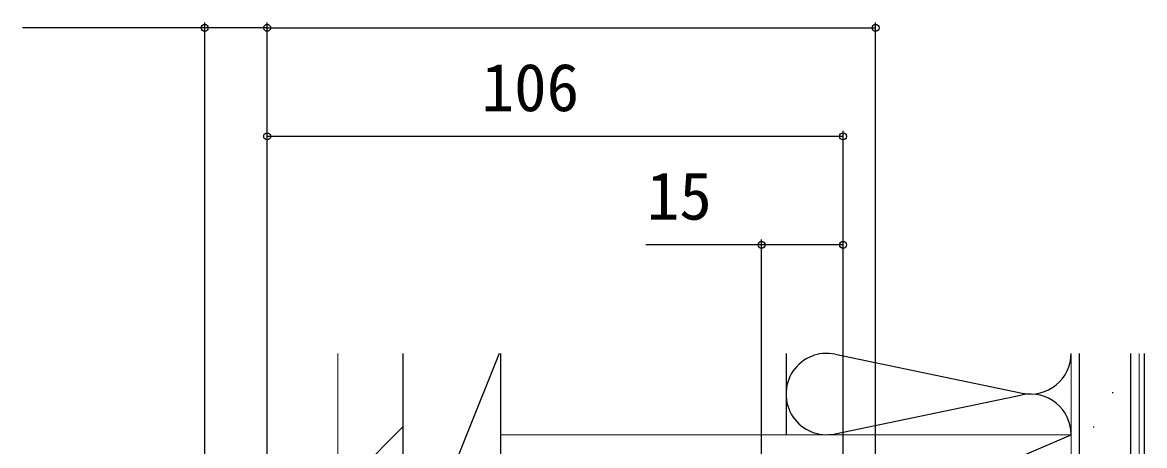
# Model space of a CAD drawing. Units: millimetres, scale not verified. Extents: x -525 to 525, y -783 to 778.
# Drawn here: x 180.4 to 387, y 280.2 to 358.2 of the extents above; entities that cross this region are included whole.
import ezdxf
from ezdxf.enums import TextEntityAlignment as Align

# ---------------------------------------------------------------- set-up
doc = ezdxf.new("R2010")
doc.units = ezdxf.units.MM
doc.header["$LTSCALE"] = 4
doc.layers.add('0-8_YKK_D', color=6, linetype='Continuous')
doc.layers.add('0-A_YSS_K', color=3, linetype='Continuous')
doc.layers.add('0-B_YSS_KE', color=3, linetype='Continuous', lineweight=18)
doc.styles.add('ＭＳ ゴシック', font='')
doc.styles.get('ＭＳ ゴシック').set_extended_font_data('MS Gothic')

msp = doc.modelspace()

# ---------------------------------------------------------------- linework, layer by layer
at = {"layer": '0-8_YKK_D'}
for p, q in [((214, 214.049), (214, 358.2)), ((225.5, 242.884), (225.5, 358.2)), ((225.5, 242.884), (225.5, 358.2)), ((337.5, 190.9), (337.5, 358.2)), ((225.5, 357.2), (337.5, 357.2)), ((225.5, 242.884), (225.5, 338.2)), ((331.5, 337.2), (225.5, 337.2)), ((331.5, 190.9), (331.5, 338.2)), ((316.5, 274.658), (316.5, 318.2)), ((331.5, 190.9), (331.5, 318.2))]:
    msp.add_line(p, q, dxfattribs=at)
for points in [[(225.5, 357.2), (214, 357.2), (180.45, 357.2)], [(331.5, 317.2), (316.5, 317.2), (295.223, 317.2)]]:
    msp.add_lwpolyline(points, dxfattribs=at)
for centre in [(214, 357.2), (225.5, 357.2), (225.5, 357.2), (337.5, 357.2), (225.5, 337.2), (331.5, 337.2), (316.5, 317.2), (331.5, 317.2)]:
    msp.add_circle(centre, 0.637, dxfattribs=at)
at = {"layer": '0-A_YSS_K'}
for p, q in [((250.5, 297.2), (250.5, 252.878)), ((268.5, 252.878), (268.5, 297.2)), ((321, 297.2), (321, 282.2)), ((330.032, 297.042), (364.468, 289.858)), ((375, 222.2), (375, 297.2)), ((384.5, 222.2), (384.5, 297.2)), ((387, 222.2), (387, 297.2)), ((330.032, 282.358), (364.468, 289.542)), ((381.01, 289.971), (381.21, 289.971)), ((250.5, 283.666), (238.5, 271.666)), ((377.513, 283.677), (377.713, 283.677)), ((268.5, 237.2), (373.5, 282.2))]:
    msp.add_line(p, q, dxfattribs=at)
msp.add_lwpolyline([(268.229, 297.2), (250.5, 252.878), (265.5, 252.878)], dxfattribs=at)
for centre, start, end in [((328.5, 289.7), 78.21647, 281.78353), ((366, 297.2), 258.21647, 0), ((366, 282.2), 360, 101.78353)]:
    msp.add_arc(centre, 7.5, start, end, dxfattribs=at)
at = {"layer": '0-B_YSS_KE'}
for p, q in [((238.5, 297.2), (238.5, 252.881)), ((250.5, 297.2), (250.5, 252.881)), ((373.5, 297.2), (373.5, 222.2)), ((386, 297.2), (386, 222.2))]:
    msp.add_line(p, q, dxfattribs=at)
msp.add_lwpolyline([(268.5, 237.2), (373.5, 237.2), (373.5, 282.2), (268.5, 282.2)], close=True, dxfattribs=at)

# ---------------------------------------------------------------- texts
at = {"layer": '0-8_YKK_D', "style": 'ＭＳ ゴシック'}
for s, p in [('106', (264.966, 339.2)), ('15', (295.382, 319.2))]:
    msp.add_text(s, height=8.798, dxfattribs=at).set_placement(p, align=Align.BOTTOM_LEFT)

doc.saveas('drawing.dxf')
